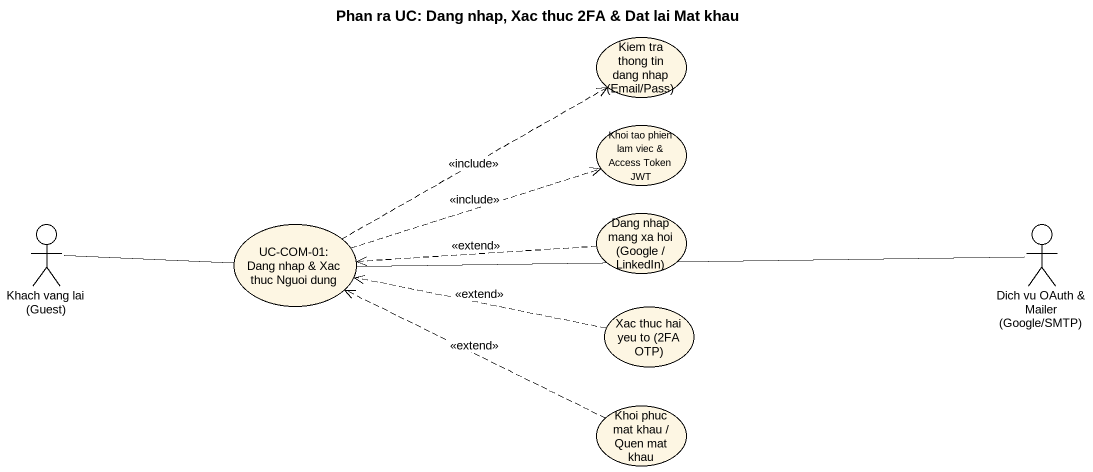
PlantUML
@startuml
title Phan ra UC: Dang nhap, Xac thuc 2FA & Dat lai Mat khau
usecase "Kiem tra thong tin dang nhap (Email/Pass)" as Kiem_tra_thong_tin_dang
usecase "Khoi tao phien lam viec & Access Token JWT" as Khoi_tao_phien_lam_viec
actor "Khach vang lai (Guest)" as Khach_vang_lai_Guest
usecase "UC-COM-01: Dang nhap & Xac thuc Nguoi dung" as UC_COM_01_Dang_nhap_Xac
usecase "Dang nhap mang xa hoi (Google / LinkedIn)" as Dang_nhap_mang_xa_hoi
actor "Dich vu OAuth & Mailer (Google/SMTP)" as Dich_vu_OAuth_Mailer_Google
usecase "Xac thuc hai yeu to (2FA OTP)" as Xac_thuc_hai_yeu_to_2FA_OTP
usecase "Khoi phuc mat khau / Quen mat khau" as Khoi_phuc_mat_khau_Quen_mat
Khach_vang_lai_Guest -right- UC_COM_01_Dang_nhap_Xac
UC_COM_01_Dang_nhap_Xac .right.> Kiem_tra_thong_tin_dang : <<include>>
UC_COM_01_Dang_nhap_Xac .right.> Khoi_tao_phien_lam_viec : <<include>>
Dang_nhap_mang_xa_hoi .left.> UC_COM_01_Dang_nhap_Xac : <<extend>>
Dich_vu_OAuth_Mailer_Google -left- UC_COM_01_Dang_nhap_Xac
Xac_thuc_hai_yeu_to_2FA_OTP .left.> UC_COM_01_Dang_nhap_Xac : <<extend>>
Khoi_phuc_mat_khau_Quen_mat .left.> UC_COM_01_Dang_nhap_Xac : <<extend>>
@enduml
